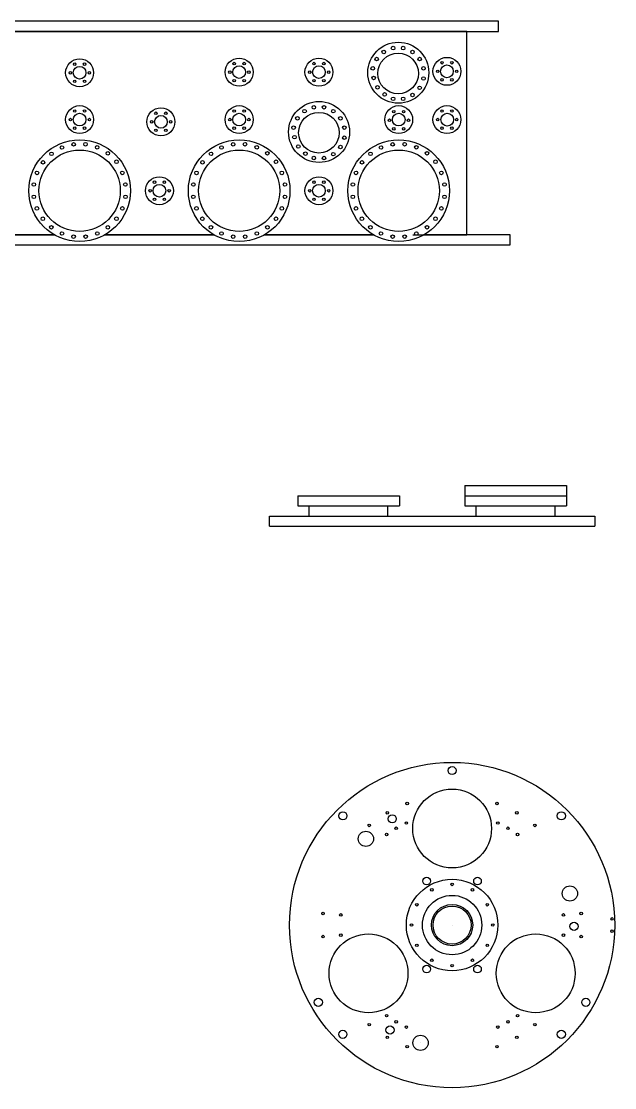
# Model space of a CAD drawing. Header units: inches. Extents: x -116 to 250, y -285 to 80.
# Drawn here: x 20.9 to 79.2, y -25.8 to 79.1 of the extents above; entities that cross this region are included whole.
import ezdxf

# ---------------------------------------------------------------- set-up
doc = ezdxf.new("R2010")
doc.units = ezdxf.units.IN
doc.header["$MEASUREMENT"] = 0

msp = doc.modelspace()

# ---------------------------------------------------------------- linework, layer by layer
at = {"color": 1}
for p, q in [((64.51189, 33.45596), (74.51189, 33.45596)), ((64.51189, 33.45596), (64.51189, 32.45596)), ((74.51189, 33.45596), (74.51189, 32.45596)), ((48.0574, 32.45596), (58.0574, 32.45596)), ((48.0574, 32.45596), (48.0574, 31.45596)), ((58.0574, 32.45596), (58.0574, 31.45596)), ((64.51189, 32.45596), (74.51189, 32.45596)), ((64.51189, 32.45596), (64.51189, 31.45596)), ((64.51189, 32.45596), (74.51189, 32.45596)), ((74.51189, 32.45596), (74.51189, 31.45596)), ((45.28465, 30.45596), (77.28465, 30.45596)), ((45.28465, 29.45596), (45.28465, 30.45596)), ((48.0574, 31.45596), (58.0574, 31.45596)), ((49.1774, 30.45596), (49.1774, 31.45596)), ((56.9374, 30.45596), (56.9374, 31.45596)), ((64.51189, 31.45596), (74.51189, 31.45596)), ((65.63189, 30.45596), (65.63189, 31.45596)), ((73.39189, 30.45596), (73.39189, 31.45596)), ((77.28465, 30.45596), (77.28465, 29.45596)), ((45.28465, 29.45596), (77.28465, 29.45596)), ((60.14125, -21.38141), (60.14125, -21.38141))]:
    msp.add_line(p, q, dxfattribs=at)
at = {"color": 7}
msp.add_line((63.24707, -9.7903), (63.24707, -9.7903), dxfattribs=at)
at = {"color": 4}
msp.add_lwpolyline([(67.82631, 79.13124), (-32.67369, 79.13124), (-32.67369, 78.13124), (67.82631, 78.13124)], close=True, dxfattribs=at)
for points in [[(59.36754, 58.13124), (64.70131, 58.13124), (64.70131, 78.13124), (-29.54869, 78.13124), (-29.54869, 58.13124), (-24.13166, 58.13124)], [(-23.0079, 58.13124), (-31.54994, 58.13124), (-31.54994, 57.13124), (68.95006, 57.13124), (68.95006, 58.13124), (60.49129, 58.13124)], [(24.0921, 58.13124), (13.39129, 58.13124)], [(13.39129, 58.13124), (24.0921, 58.13124)], [(39.7921, 58.13124), (29.09129, 58.13124)], [(29.09129, 58.13124), (39.7921, 58.13124)], [(55.4921, 58.13124), (44.79129, 58.13124)], [(44.79129, 58.13124), (55.4921, 58.13124)]]:
    msp.add_lwpolyline(points, dxfattribs=at)
for centre, radius in [((57.95219, 74.07227), 3), ((57.43921, 76.49921), 0.175), ((58.43213, 76.49921), 0.175), ((55.81978, 75.41715), 0.175), ((57.93567, 74.00335), 2), ((56.52188, 76.11924), 0.175), ((59.34946, 76.11924), 0.175), ((60.05156, 75.41715), 0.175), ((62.7417, 74.2116), 1.375), ((26.5917, 74.06874), 1.375), ((26.5917, 74.06874), 0.625), ((26.10509, 74.91157), 0.125), ((27.0783, 74.91157), 0.125), ((42.2917, 74.13124), 1.375), ((42.2917, 74.13124), 0.625), ((41.80509, 74.97407), 0.125), ((42.7783, 74.97407), 0.125), ((50.1417, 74.13124), 1.375), ((50.1417, 74.13124), 0.625), ((49.65509, 74.97407), 0.125), ((50.6283, 74.97407), 0.125), ((55.43981, 74.49981), 0.175), ((60.43153, 74.49981), 0.175), ((62.7417, 74.2116), 0.625), ((62.25509, 75.05443), 0.125), ((63.2283, 75.05443), 0.125), ((25.6823, 74.06874), 0.125), ((27.55251, 74.06874), 0.125), ((41.3823, 74.13124), 0.125), ((43.25251, 74.13124), 0.125), ((49.2323, 74.13124), 0.125), ((51.10251, 74.13124), 0.125), ((55.52524, 73.55929), 0.175), ((60.43153, 73.5069), 0.175), ((61.8323, 74.2116), 0.125), ((62.25509, 73.36878), 0.125), ((63.2283, 73.36878), 0.125), ((63.70251, 74.2116), 0.125), ((26.10509, 73.22592), 0.125), ((27.0783, 73.22592), 0.125), ((41.80509, 73.28842), 0.125), ((42.7783, 73.28842), 0.125), ((49.65509, 73.28842), 0.125), ((50.6283, 73.28842), 0.125), ((55.90521, 72.64196), 0.175), ((60.05156, 72.58956), 0.175), ((56.60731, 71.93986), 0.175), ((57.43921, 71.50749), 0.175), ((58.43213, 71.50749), 0.175), ((59.34946, 71.88747), 0.175), ((26.5917, 69.4616), 1.375), ((26.10509, 70.30443), 0.125), ((27.0783, 70.30443), 0.125), ((34.58658, 69.24261), 1.375), ((42.2917, 69.4616), 1.375), ((41.80509, 70.30443), 0.125), ((42.7783, 70.30443), 0.125), ((50.15822, 68.24285), 3), ((48.72791, 70.28982), 0.175), ((49.64524, 70.66979), 0.175), ((50.63815, 70.66979), 0.175), ((51.55549, 70.28982), 0.175), ((57.9917, 69.4616), 1.375), ((57.50509, 70.24193), 0.125), ((58.4783, 70.24193), 0.125), ((62.7417, 69.4616), 1.375), ((62.25509, 70.30443), 0.125), ((63.2283, 70.30443), 0.125), ((25.6823, 69.4616), 0.125), ((26.5917, 69.4616), 0.625), ((27.55251, 69.4616), 0.125), ((33.67718, 69.24261), 0.125), ((34.58658, 69.24261), 0.625), ((34.09997, 70.08544), 0.125), ((35.07318, 70.08544), 0.125), ((35.54739, 69.24261), 0.125), ((41.3823, 69.4616), 0.125), ((42.2917, 69.4616), 0.625), ((43.25251, 69.4616), 0.125), ((48.02581, 69.58772), 0.175), ((50.1417, 68.17393), 2), ((52.25759, 69.58772), 0.175), ((57.0823, 69.3991), 0.125), ((57.9917, 69.4616), 0.625), ((58.95251, 69.3991), 0.125), ((61.8323, 69.4616), 0.125), ((62.77108, 69.45668), 0.625), ((63.70251, 69.4616), 0.125), ((26.10509, 68.61878), 0.125), ((27.0783, 68.61878), 0.125), ((34.09997, 68.39979), 0.125), ((35.07318, 68.39979), 0.125), ((41.80509, 68.61878), 0.125), ((42.7783, 68.61878), 0.125), ((47.64584, 68.67039), 0.175), ((52.63756, 68.67039), 0.175), ((57.50509, 68.55628), 0.125), ((58.4783, 68.55628), 0.125), ((62.25509, 68.61878), 0.125), ((63.2283, 68.61878), 0.125), ((26.5917, 62.4616), 5), ((26.00199, 67.0268), 0.175), ((27.17331, 67.03693), 0.175), ((42.2917, 62.4616), 5), ((41.70199, 67.0268), 0.175), ((42.87331, 67.03693), 0.175), ((47.73127, 67.72987), 0.175), ((52.63756, 67.67748), 0.175), ((57.9917, 62.4616), 5), ((57.40199, 67.0268), 0.175), ((58.57331, 67.03693), 0.175), ((26.5917, 62.4616), 4), ((23.82152, 66.09847), 0.175), ((24.85668, 66.71199), 0.175), ((28.32258, 66.73692), 0.175), ((29.37149, 66.1472), 0.175), ((42.2917, 62.4616), 4), ((39.52152, 66.09847), 0.175), ((40.55668, 66.71199), 0.175), ((44.02258, 66.73692), 0.175), ((45.07149, 66.1472), 0.175), ((48.11124, 66.81254), 0.175), ((48.81334, 66.11044), 0.175), ((51.55549, 66.05805), 0.175), ((52.25759, 66.76014), 0.175), ((57.9917, 62.4616), 4), ((55.22152, 66.09847), 0.175), ((56.25668, 66.71199), 0.175), ((59.72258, 66.73692), 0.175), ((60.77149, 66.1472), 0.175), ((22.98706, 65.25317), 0.175), ((30.21678, 65.31274), 0.175), ((38.68706, 65.25317), 0.175), ((45.91678, 65.31274), 0.175), ((49.64524, 65.67807), 0.175), ((50.63815, 65.67807), 0.175), ((54.38706, 65.25317), 0.175), ((61.61678, 65.31274), 0.175), ((22.39403, 64.21833), 0.175), ((30.78936, 64.21833), 0.175), ((38.09403, 64.21833), 0.175), ((46.48936, 64.21833), 0.175), ((53.79403, 64.21833), 0.175), ((62.18936, 64.21833), 0.175), ((22.08661, 63.07101), 0.175), ((31.09679, 63.07101), 0.175), ((34.4417, 62.4616), 1.375), ((34.4417, 62.4616), 0.625), ((33.95509, 63.30443), 0.125), ((34.9283, 63.30443), 0.125), ((37.78661, 63.07101), 0.175), ((46.79679, 63.07101), 0.175), ((50.1417, 62.4616), 1.375), ((50.1417, 62.4616), 0.625), ((49.65509, 63.30443), 0.125), ((50.6283, 63.30443), 0.125), ((53.48661, 63.07101), 0.175), ((62.49679, 63.07101), 0.175), ((22.08062, 61.86771), 0.175), ((31.10277, 61.86771), 0.175), ((33.5323, 62.4616), 0.125), ((35.40251, 62.4616), 0.125), ((37.78062, 61.86771), 0.175), ((46.80277, 61.86771), 0.175), ((49.2323, 62.4616), 0.125), ((51.10251, 62.4616), 0.125), ((53.48062, 61.86771), 0.175), ((62.50277, 61.86771), 0.175), ((22.38805, 60.72039), 0.175), ((30.79535, 60.72039), 0.175), ((33.95509, 61.61878), 0.125), ((34.9283, 61.61878), 0.125), ((38.08805, 60.72039), 0.175), ((46.49535, 60.72039), 0.175), ((49.65509, 61.61878), 0.125), ((50.6283, 61.61878), 0.125), ((53.78805, 60.72039), 0.175), ((62.19535, 60.72039), 0.175), ((22.9715, 59.70468), 0.175), ((30.2119, 59.70468), 0.175), ((38.6715, 59.70468), 0.175), ((45.9119, 59.70468), 0.175), ((54.3715, 59.70468), 0.175), ((61.6119, 59.70468), 0.175), ((23.81139, 58.86479), 0.175), ((29.37201, 58.86479), 0.175), ((39.51139, 58.86479), 0.175), ((45.07201, 58.86479), 0.175), ((55.21139, 58.86479), 0.175), ((60.77201, 58.86479), 0.175), ((24.85049, 58.25795), 0.175), ((25.9978, 57.95053), 0.175), ((27.18559, 57.95053), 0.175), ((28.33291, 58.25795), 0.175), ((40.55049, 58.25795), 0.175), ((41.6978, 57.95053), 0.175), ((42.88559, 57.95053), 0.175), ((44.03291, 58.25795), 0.175), ((56.25049, 58.25795), 0.175), ((57.3978, 57.95053), 0.175), ((58.58559, 57.95053), 0.175), ((59.73291, 58.25795), 0.175)]:
    msp.add_circle(centre, radius, dxfattribs=at)
at = {"color": 1}
for centre, radius in [((63.24707, -9.7903), 16), ((63.24707, 5.4097), 0.4), ((63.24707, -0.2903), 3.88), ((58.83199, 2.17087), 0.125), ((67.66215, 2.17087), 0.125), ((52.49905, 0.95772), 0.4), ((56.87207, 1.25152), 0.125), ((57.35623, 0.66426), 0.4), ((69.62207, 1.25152), 0.125), ((73.9951, 0.95772), 0.4), ((55.09594, 0.01386), 0.125), ((58.74843, 0.24774), 0.125), ((67.74572, 0.24774), 0.125), ((71.39821, 0.01386), 0.125), ((54.76179, -1.30502), 0.75), ((56.8032, -0.87534), 0.125), ((57.74707, -0.26402), 0.125), ((68.74707, -0.26402), 0.125), ((68.74707, -0.26402), 0.125), ((69.69095, -0.87534), 0.125), ((74.83818, -6.68447), 0.75), ((50.54755, -8.6569), 0.125), ((52.29235, -8.79334), 0.125), ((74.2018, -8.79334), 0.125), ((75.9466, -8.6569), 0.125), ((78.98546, -9.18569), 0.125), ((75.24642, -9.91596), 0.4), ((78.98546, -10.39491), 0.125), ((50.54755, -10.9237), 0.125), ((55.01983, -14.5403), 3.88), ((52.29235, -10.78726), 0.125), ((71.47432, -14.5403), 3.88), ((74.2018, -10.78726), 0.125), ((75.9466, -10.9237), 0.125), ((50.08349, -17.3903), 0.4), ((76.41066, -17.3903), 0.4), ((56.8032, -18.70526), 0.125), ((69.69095, -18.70526), 0.125), ((55.09594, -19.59446), 0.125), ((57.13858, -20.11921), 0.4), ((57.74707, -19.31658), 0.125), ((58.74843, -19.82834), 0.125), ((67.74572, -19.82834), 0.125), ((68.74707, -19.31658), 0.125), ((71.39821, -19.59446), 0.125), ((52.49905, -20.53832), 0.4), ((56.87207, -20.83212), 0.125), ((60.14125, -21.38141), 0.75), ((69.62207, -20.83212), 0.125), ((73.9951, -20.53832), 0.4), ((58.83199, -21.75147), 0.125), ((67.66215, -21.75147), 0.125)]:
    msp.add_circle(centre, radius, dxfattribs=at)
at = {"color": 7}
for centre, radius in [((60.74707, -5.46017), 0.375), ((65.74707, -5.46017), 0.375), ((63.24707, -9.7903), 4.5), ((61.24707, -6.3262), 0.125), ((63.24707, -5.7903), 0.125), ((65.24707, -6.3262), 0.125), ((63.24707, -9.7903), 2.92), ((59.78297, -7.7903), 0.125), ((63.24707, -9.7903), 2.03125), ((63.24707, -9.7903), 1.875), ((66.71118, -7.7903), 0.125), ((59.24707, -9.7903), 0.125), ((67.24707, -9.7903), 0.125), ((59.78297, -11.7903), 0.125), ((66.71118, -11.7903), 0.125), ((61.24707, -13.2544), 0.125), ((65.24707, -13.2544), 0.125), ((60.74707, -14.12043), 0.375), ((63.24707, -13.7903), 0.125), ((65.74707, -14.12043), 0.375)]:
    msp.add_circle(centre, radius, dxfattribs=at)

doc.saveas('drawing.dxf')
